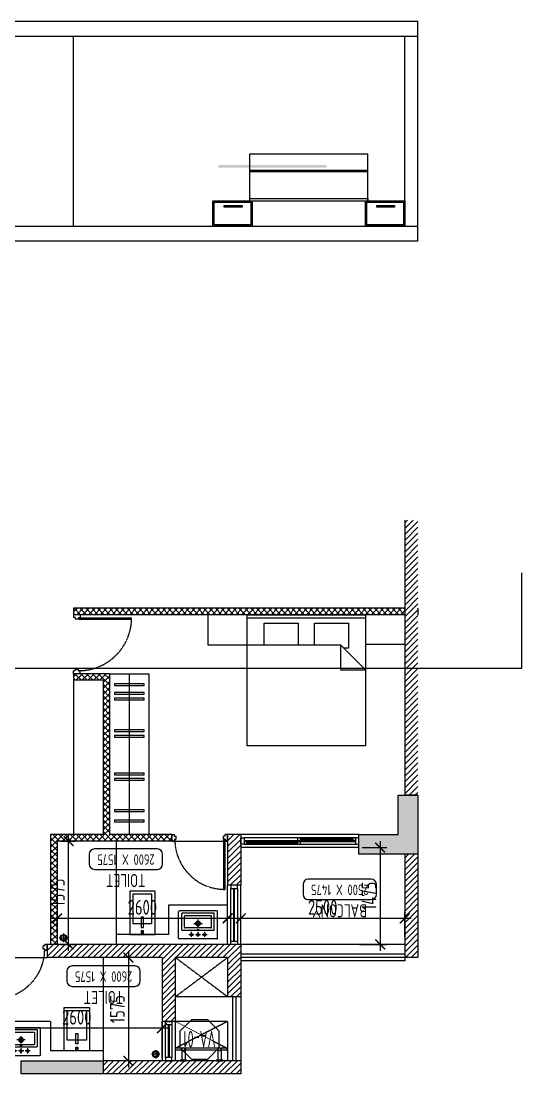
# Model space of a CAD drawing. Header units: millimetres. Extents: x -92307 to 258096, y -47434 to 112633.
# Drawn here: x 250458 to 258096, y -20239 to -4190 of the extents above; entities that cross this region are included whole.
import ezdxf
from ezdxf.enums import TextEntityAlignment as Align

# ---------------------------------------------------------------- set-up
doc = ezdxf.new("R2010")
doc.units = ezdxf.units.MM
doc.header["$LTSCALE"] = 10
doc.header["$PDMODE"] = 35
doc.header["$PDSIZE"] = 500
doc.linetypes.add('DASHED', pattern=[19.05, 12.7, -6.35])
doc.linetypes.add('HIDDEN', pattern=[9.525, 6.35, -3.175])
for name, color, linetype in [('07--DIM-1', 1, 'Continuous'), ('A--BLOCKWALL-1', 9, 'Continuous'), ('A--BLOCKWALL-2', 2, 'Continuous'), ('A--BLOCKWALL-3', 3, 'Continuous'), ('A--BLOCKWALL-HATCH', 8, 'Continuous'), ('A--CONCRETE-1', 9, 'Continuous'), ('A--DOWN', 34, 'Continuous'), ('A--FURNITURE-0', 253, 'Continuous'), ('A--FURNITURE-1', 9, 'Continuous'), ('A--GLAZING-0', 181, 'Continuous'), ('A--HANDRAIL-1', 9, 'Continuous'), ('A--HATCH-1', 8, 'Continuous'), ('A--SANITARY-0', 253, 'Continuous'), ('A--SHAFT-HIDDEN', 9, 'HIDDEN'), ('A--SPACENUMBER', 2, 'Continuous'), ('A--SPACENUMBER-1', 8, 'Continuous'), ('A--SPACEREF', 3, 'Continuous'), ('A--STELWRK-1', 9, 'Continuous'), ('A--Stucture', 9, 'Continuous'), ('A--TILING-1', 8, 'Continuous'), ('A--WINREF', 7, 'Continuous'), ('A--WINREF-1', 8, 'Continuous'), ('Typical floor Column Centre line$0$X-3rd Floor Column$0$A--COL250', 250, 'Continuous'), ('Typical floor Column Centre line$0$X-3rd Floor Column$0$A--CONCRETE-4', 4, 'Continuous')]:
    doc.layers.add(name, color=color, linetype=linetype)
doc.layers.add('A--STELWRK-2', color=2, linetype='Continuous', lineweight=25)
doc.styles.add('ISO', font='isocp2.shx', dxfattribs={"width": 0.8})
doc.dimstyles.new('A-DIM-100', dxfattribs={"dimscale": 100, "dimtxt": 2.25, "dimasz": 1.5, "dimexe": 1, "dimexo": 0.5, "dimgap": 0, "dimtad": 0, "dimdec": 0, "dimzin": 12, "dimdsep": 46, "dimtxsty": 'ISO', "dimblk": 'ARCHTICK', "dimcen": 1, "dimdle": 1, "dimclrd": 8, "dimclre": 8, "dimclrt": 256, "dimadec": 0, "dimazin": 3, "dimtfac": 1, "dimtdec": 0, "dimtmove": 1, "dimatfit": 2, "dimfxl": 1, "dimtvp": 0.75, "dimtolj": 1, "dimtzin": 12, "dimlwd": 18, "dimlwe": 18, "dimarcsym": 0})
pattern_1 = [(225, (252908.29, -6338.52), (44.90128, -44.90128), [])]
pattern_2 = [(225, (252908.29, -6338.52), (44.90128, -44.90128), []), (315, (252908.29, -6338.52), (44.90128, 44.90128), [])]

# ---------------------------------------------------------------- blocks, each defined once
blk = doc.blocks.new('A$C7FA855F9')
at = {"layer": 'A--FURNITURE-0', "linetype": 'Continuous'}
for p, q in [((900, 2000), (-900, 2000)), ((-900, 2000), (-900, 0)), ((900, 0), (900, 2000)), ((900, 840), (520, 460)), ((520, 840), (900, 840)), ((520, 460), (520, 840)), ((645, 510), (570, 510)), ((645, 130), (645, 510)), ((-900, 460), (520, 460)), ((-645, 460), (-645, 130)), ((-125, 130), (-125, 460)), ((125, 460), (125, 130)), ((-900, 50), (900, 50)), ((-900, 0), (900, 0)), ((-645, 130), (-125, 130)), ((125, 130), (645, 130))]:
    blk.add_line(p, q, dxfattribs=at)
blk = doc.blocks.new('A$C68464E93')
at = {"layer": 'A--BLOCKWALL-1'}
for p, q in [((600, 200), (0, 200)), ((600, 0), (0, 0))]:
    blk.add_line(p, q, dxfattribs=at)
at = {"layer": 'A--DOWN'}
for p, q in [((50, 150), (550, 150)), ((550, 50), (50, 50))]:
    blk.add_line(p, q, dxfattribs=at)
for points in [[(50, 50), (50, 150), (0, 150), (0, 50), (50, 50)], [(550, 50), (550, 150), (600, 150), (600, 50), (550, 50)]]:
    blk.add_lwpolyline(points, dxfattribs=at)
at = {"layer": 'A--GLAZING-0'}
for p, q in [((550, 107), (50, 107)), ((550, 93), (50, 93))]:
    blk.add_line(p, q, dxfattribs=at)
blk = doc.blocks.new('A$C76363F86-flat-10')
at = {"layer": 'A--SANITARY-0'}
for points in [[(0, -0.193), (0, 0.193), (-0.663, 0.193), (-0.663, -0.193)], [(-0.167, -0.146), (-0.167, 0.146), (-0.616, 0.146), (-0.616, -0.146)], [(-0.108, -0.017), (-0.108, 0.017), (-0.266, 0.017), (-0.266, -0.017)], [(0, -0.017), (0, 0.017), (-0.057, 0.017), (-0.057, -0.017)], [(-0.027, -0.009), (-0.027, 0.008), (-0.05, 0.008), (-0.05, -0.009)]]:
    blk.add_lwpolyline(points, close=True, dxfattribs=at)
blk = doc.blocks.new('A$C302618AE')
at = {"layer": 'A--SANITARY-0'}
for p, q in [((-287, 0), (287, 0)), ((-297, -10), (-297, -416)), ((-247, -138), (-247, -383)), ((-237, -128), (240, -128)), ((-60, -67), (-138, -67)), ((-100, -30), (-100, -110)), ((40, -67), (-38, -67)), ((1, -30), (1, -110)), ((141, -67), (63, -67)), ((101, -30), (101, -110)), ((250, -138), (250, -383)), ((297, -10), (297, -416)), ((-206, -178), (-206, -343)), ((-196, -168), (199, -168)), ((65, -236), (-65, -236)), ((0, -183), (0, -295)), ((209, -178), (209, -343)), ((-287, -426), (287, -426)), ((-237, -393), (240, -393)), ((-196, -353), (199, -353))]:
    blk.add_line(p, q, dxfattribs=at)
for centre, radius in [((-100, -67), 17.8), ((1, -67), 17.8), ((101, -67), 17.8), ((1, -235), 36.3), ((1, -235), 25)]:
    blk.add_circle(centre, radius, dxfattribs=at)
for centre, start, end in [((-287, -10), 90, 180), ((-237, -138), 90, 180), ((240, -138), 0, 90), ((287, -10), 0, 90), ((-196, -178), 90, 180), ((199, -178), 0, 90), ((-287, -416), 180, 270), ((-237, -383), 180, 270), ((-196, -343), 180, 270), ((199, -343), 270, 0), ((240, -383), 270, 0), ((287, -416), 270, 0)]:
    blk.add_arc(centre, 10, start, end, dxfattribs=at)
blk.add_ellipse((0, -141), major_axis=(17.6, 0), ratio=0.318204, dxfattribs=at)
blk = doc.blocks.new('A$C704305AF')
at = {"layer": 'A--SANITARY-0'}
for p, q in [((0, 0.064), (0, -0.064)), ((0.064, 0), (-0.064, 0))]:
    blk.add_line(p, q, dxfattribs=at)
for major_axis, start_param, end_param in [((0, 0.0508), 3.141593, 9.424778), ((0, 0.0381), 6.283185307145827, 12.56637061432541)]:
    blk.add_ellipse((0, 0), major_axis=major_axis, ratio=1, start_param=start_param, end_param=end_param, dxfattribs=at)
blk = doc.blocks.new('A$C1CBF2325')
at = {"layer": 'A--DOWN'}
for p, q in [((100, 0), (0, 0)), ((0, 0), (0, -42)), ((100, 0), (100, -42)), ((25, -42), (0, -42)), ((25, -42), (25, -67)), ((75, -67), (25, -67)), ((75, -42), (75, -67)), ((75, -42), (100, -42)), ((79, -46), (79, -67)), ((79, -46), (886, -46)), ((79, -67), (886, -67)), ((886, -67), (886, -46)), ((25, -858), (0, -858)), ((0, -900), (0, -858)), ((100, -900), (0, -900)), ((75, -833), (25, -833)), ((25, -858), (25, -833)), ((75, -858), (75, -833)), ((75, -858), (100, -858)), ((100, -900), (100, -858))]:
    blk.add_line(p, q, dxfattribs=at)
at = {"layer": 'A--DOWN', "color": 8, "linetype": 'DASHED', "ltscale": 0.005}
blk.add_arc((79, -46), 807, 269.7319, 358.5291, dxfattribs=at)
blk = doc.blocks.new('A$C613641B0')
at = {"layer": 'A--BLOCKWALL-1'}
for p, q in [((0, 0), (-1800, 0)), ((0, -200), (-1800, -200))]:
    blk.add_line(p, q, dxfattribs=at)
at = {"layer": 'A--DOWN'}
for p, q in [((-50, -50), (-1750, -50)), ((-1750, -93), (-93, -93)), ((-1750, -107), (-50, -107)), ((-1750, -150), (-50, -150))]:
    blk.add_line(p, q, dxfattribs=at)
for points in [[(-1750, -50), (-1750, -150), (-1800, -150), (-1800, -50)], [(-1750, -107), (-1750, -150), (-1707, -150), (-1707, -107)], [(-934, -50), (-934, -93), (-891, -93), (-891, -50)], [(-934, -107), (-934, -150), (-891, -150), (-891, -107)], [(-93, -50), (-93, -93), (-50, -93), (-50, -50)], [(-50, -50), (-50, -150), (0, -150), (0, -50)]]:
    blk.add_lwpolyline(points, close=True, dxfattribs=at)
at = {"layer": 'A--GLAZING-0'}
for p, q in [((-934, -122), (-1707, -122)), ((-934, -136), (-1707, -136)), ((-93, -64), (-891, -64)), ((-93, -78), (-891, -78))]:
    blk.add_line(p, q, dxfattribs=at)
blk = doc.blocks.new('SPACE')
at = {"layer": 'A--SPACENUMBER-1'}
blk.add_lwpolyline([(-600, 0), (600, 0, 0.414213562), (700, 100), (700, 288.5, 0.414213562), (600, 388.5), (-600, 388.5, 0.414213562), (-700, 288.5), (-700, 100, 0.414213562), (-600, 0, -0.052514465)], format="xyb", dxfattribs=at)
at = {"layer": 'A--SPACENUMBER', "style": 'ISO', "width": 0.8, "flags": 4}
blk.add_attdef('01', text='', height=250, dxfattribs=at).set_placement((0.455, 202.41), align=Align.MIDDLE)
at = {"layer": 'A--SPACEREF', "style": 'ISO', "width": 0.8, "flags": 4}
blk.add_attdef('S', text='', height=300, dxfattribs=at).set_placement((1.35, 474.975), align=Align.CENTER)
blk = doc.blocks.new('AL-OP')
at = {"layer": 'A--WINREF-1'}
blk.add_lwpolyline([(-124, 300), (-300, 124), (-300, -124), (-124, -300), (124, -300), (300, -124), (300, 124), (124, 300)], close=True, dxfattribs=at)
at = {"layer": 'A--WINREF', "style": 'ISO', "width": 0.6}
blk.add_attdef('AL-OP', text='', height=250, dxfattribs=at).set_placement((3, -5), align=Align.MIDDLE)
blk = doc.blocks.new('A$C3A434446')
at = {"layer": 'A--STELWRK-1', "color": 1}
for p, q in [((110, 939), (110, 1089)), ((160, 939), (160, 1089)), ((660, 939), (660, 1089)), ((710, 939), (710, 1089)), ((15, 939), (115, 939)), ((15, 909), (115, 909)), ((155, 939), (665, 939)), ((155, 909), (665, 909)), ((705, 939), (805, 939)), ((705, 909), (805, 909))]:
    blk.add_line(p, q, dxfattribs=at)
at = {"layer": 'A--STELWRK-1'}
for points in [[(85, 1099), (85, 1089), (185, 1089), (185, 1099)], [(635, 1099), (635, 1089), (735, 1089), (735, 1099)], [(15, 899), (10, 899), (10, 949), (15, 949)], [(805, 899), (810, 899), (810, 949), (805, 949)]]:
    blk.add_lwpolyline(points, close=True, dxfattribs=at)
at = {"layer": 'A--STELWRK-2'}
for centre, radius in [((135, 924), 25), ((135, 924), 22), ((685, 924), 25), ((685, 924), 22)]:
    blk.add_circle(centre, radius, dxfattribs=at)
blk = doc.blocks.new('A$C6931329F')
at = {"layer": 'A--BLOCKWALL-1'}
for p, q in [((0, 900), (0, 0)), ((200, 900), (200, 0))]:
    blk.add_line(p, q, dxfattribs=at)
at = {"layer": 'A--DOWN'}
for p, q in [((50, 50), (50, 850)), ((150, 850), (150, 50))]:
    blk.add_line(p, q, dxfattribs=at)
for points in [[(150, 850), (50, 850), (50, 900), (150, 900), (150, 850)], [(150, 50), (50, 50), (50, 0), (150, 0), (150, 50)]]:
    blk.add_lwpolyline(points, dxfattribs=at)
at = {"layer": 'A--GLAZING-0'}
for p, q in [((93, 850), (93, 50)), ((107, 850), (107, 50))]:
    blk.add_line(p, q, dxfattribs=at)
blk = doc.blocks.new('_ArchTick')
at = {"color": 0, "const_width": 0.15}
blk.add_lwpolyline([(-0.5, -0.5), (0.5, 0.5)], dxfattribs=at)
blk = doc.blocks.new('*D368')
at = {"layer": '07--DIM-1', "color": 8, "lineweight": 18}
for p, q in [((252708, -19542), (249908, -19542)), ((250008, -19989), (250008, -19442)), ((252608, -19989), (252608, -19442))]:
    blk.add_line(p, q, dxfattribs=at)
at = {"layer": 'Defpoints', "color": 0}
for p in [(250008, -19542), (250008, -20039), (252608, -20039)]:
    blk.add_point(p, dxfattribs=at)
at = {"layer": '07--DIM-1', "color": 8, "lineweight": 18, "xscale": 150, "yscale": 150, "zscale": 150, "rotation": 180}
blk.add_blockref('_ArchTick', (250008, -19542), dxfattribs=at)
at = {"layer": '07--DIM-1', "color": 8, "lineweight": 18, "xscale": 150, "yscale": 150, "zscale": 150}
blk.add_blockref('_ArchTick', (252608, -19542), dxfattribs=at)
at = {"layer": '07--DIM-1', "insert": (251308, -19374), "char_height": 225, "attachment_point": 5, "style": 'ISO'}
blk.add_mtext('\\A1;2600', dxfattribs=at)
blk = doc.blocks.new('*D369')
at = {"layer": '07--DIM-1', "color": 8, "lineweight": 18}
for p, q in [((252096, -18364), (252096, -20139)), ((252558, -18464), (251996, -18464)), ((252558, -20039), (251996, -20039))]:
    blk.add_line(p, q, dxfattribs=at)
at = {"layer": 'Defpoints', "color": 0}
for p in [(252608, -18464), (252096, -20039), (252608, -20039)]:
    blk.add_point(p, dxfattribs=at)
at = {"layer": '07--DIM-1', "color": 8, "lineweight": 18, "xscale": 150, "yscale": 150, "zscale": 150}
for p, rotation in [((252096, -18464), 90), ((252096, -20039), 270)]:
    blk.add_blockref('_ArchTick', p, dxfattribs=dict(at, rotation=rotation))
at = {"layer": '07--DIM-1', "insert": (251928, -19251), "char_height": 225, "attachment_point": 5, "rotation": 90, "style": 'ISO'}
blk.add_mtext('\\A1;1575', dxfattribs=at)
blk = doc.blocks.new('*D370')
at = {"layer": '07--DIM-1', "color": 8, "lineweight": 18}
for p, q in [((253808, -18147), (253808, -17768)), ((256308, -18147), (256308, -17768)), ((256408, -17868), (253708, -17868))]:
    blk.add_line(p, q, dxfattribs=at)
at = {"layer": 'Defpoints', "color": 0}
for p in [(253808, -17868), (253808, -18197), (256308, -18197)]:
    blk.add_point(p, dxfattribs=at)
at = {"layer": '07--DIM-1', "color": 8, "lineweight": 18, "xscale": 150, "yscale": 150, "zscale": 150, "rotation": 180}
blk.add_blockref('_ArchTick', (253808, -17868), dxfattribs=at)
at = {"layer": '07--DIM-1', "color": 8, "lineweight": 18, "xscale": 150, "yscale": 150, "zscale": 150}
blk.add_blockref('_ArchTick', (256308, -17868), dxfattribs=at)
at = {"layer": '07--DIM-1', "insert": (255058, -17699), "char_height": 225, "attachment_point": 5, "style": 'ISO'}
blk.add_mtext('\\A1;2500', dxfattribs=at)
blk = doc.blocks.new('*D371')
at = {"layer": '07--DIM-1', "color": 8, "lineweight": 18}
for p, q in [((251008, -18060), (251008, -17768)), ((253608, -18060), (253608, -17768)), ((253708, -17868), (250908, -17868))]:
    blk.add_line(p, q, dxfattribs=at)
at = {"layer": 'Defpoints', "color": 0}
for p in [(251008, -17868), (251008, -18110), (253608, -18110)]:
    blk.add_point(p, dxfattribs=at)
at = {"layer": '07--DIM-1', "color": 8, "lineweight": 18, "xscale": 150, "yscale": 150, "zscale": 150, "rotation": 180}
blk.add_blockref('_ArchTick', (251008, -17868), dxfattribs=at)
at = {"layer": '07--DIM-1', "color": 8, "lineweight": 18, "xscale": 150, "yscale": 150, "zscale": 150}
blk.add_blockref('_ArchTick', (253608, -17868), dxfattribs=at)
at = {"layer": '07--DIM-1', "insert": (252308, -17699), "char_height": 225, "attachment_point": 5, "style": 'ISO'}
blk.add_mtext('\\A1;2600', dxfattribs=at)
blk = doc.blocks.new('*D372')
at = {"layer": '07--DIM-1', "color": 8, "lineweight": 18}
for p, q in [((251058, -16689), (251281, -16689)), ((251181, -18364), (251181, -16589)), ((251058, -18264), (251281, -18264))]:
    blk.add_line(p, q, dxfattribs=at)
at = {"layer": 'Defpoints', "color": 0}
for p in [(251008, -16689), (251181, -16689), (251008, -18264)]:
    blk.add_point(p, dxfattribs=at)
at = {"layer": '07--DIM-1', "color": 8, "lineweight": 18, "xscale": 150, "yscale": 150, "zscale": 150}
for p, rotation in [((251181, -16689), 90), ((251181, -18264), 270)]:
    blk.add_blockref('_ArchTick', p, dxfattribs=dict(at, rotation=rotation))
at = {"layer": '07--DIM-1', "insert": (251013, -17476), "char_height": 225, "attachment_point": 5, "rotation": 90, "style": 'ISO'}
blk.add_mtext('\\A1;1575', dxfattribs=at)
blk = doc.blocks.new('*D374')
at = {"layer": '07--DIM-1', "color": 8, "lineweight": 18}
for p, q in [((255934, -16689), (255934, -18364)), ((255658, -16789), (256034, -16789)), ((255619, -18264), (256034, -18264))]:
    blk.add_line(p, q, dxfattribs=at)
at = {"layer": 'Defpoints', "color": 0}
for p in [(255608, -16789), (255569, -18264), (255934, -18264)]:
    blk.add_point(p, dxfattribs=at)
at = {"layer": '07--DIM-1', "color": 8, "lineweight": 18, "xscale": 150, "yscale": 150, "zscale": 150}
for p, rotation in [((255934, -16789), 90), ((255934, -18264), 270)]:
    blk.add_blockref('_ArchTick', p, dxfattribs=dict(at, rotation=rotation))
at = {"layer": '07--DIM-1', "insert": (255765, -17526), "char_height": 225, "attachment_point": 5, "rotation": 90, "style": 'ISO'}
blk.add_mtext('\\A1;1475', dxfattribs=at)

msp = doc.modelspace()

# ---------------------------------------------------------------- hatches: boundary and pattern name
h = msp.add_hatch()
h.set_pattern_fill('AR-RROOF', color=256, style=0)
h.set_pattern_definition([(0, (6010.254, 0), (55.88, 25.4), [381, -50.8, 127, -25.4]), (0, (6044.036, 12.7), (-25.4, 33.782), [76.2, -8.382, 152.4, -19.05]), (0, (6022.954, 21.59), (132.08, 17.018), [203.2, -35.56, 101.6, -25.4])])
h.paths.add_polyline_path([(5494.7, -13374.1), (3859.1, -13374.1), (3859.1, -13413.4), (5494.7, -13413.4)])
h.paths.add_polyline_path([(255118.5, -6385), (253468.5, -6385), (253468.5, -6423), (255118.5, -6423)])
at = {"layer": 'A--BLOCKWALL-HATCH'}
h = msp.add_hatch(dxfattribs=at)
h.set_pattern_fill('ANSI37', color=256, scale=20, angle=180, style=0)
h.set_pattern_definition(pattern_2)
h.paths.add_polyline_path([(256308.3, -13138.5), (256308.3, -13238.5), (251258.3, -13238.5), (251258.3, -13138.5)])
h = msp.add_hatch(dxfattribs=at)
h.set_pattern_fill('ANSI37', color=256, scale=20, angle=180, style=0)
h.set_pattern_definition(pattern_2)
h.paths.add_polyline_path([(251008.3, -18263.5), (250908.3, -18263.5), (250908.3, -16588.5), (251708.3, -16588.5), (251708.3, -15463.5), (251708.3, -15363.5), (251708.3, -14238.5), (251258.3, -14238.5), (251258.3, -14138.5), (251808.3, -14138.5), (251808.3, -16588.5), (252758.3, -16588.5), (252758.3, -16688.5), (251008.3, -16688.5)])
at = {"layer": 'A--HATCH-1'}
h = msp.add_hatch(dxfattribs=at)
h.set_pattern_fill('ANSI31', color=256, scale=20, angle=180, style=0)
h.set_pattern_definition([(225, (252908.29, -6345.726), (44.9013, -44.9013), [])])
h.paths.add_polyline_path([(256508.3, -11795.7), (256308.3, -11795.7), (256308.3, -15995.7), (256508.3, -15995.7)])
h = msp.add_hatch(dxfattribs=at)
h.set_pattern_fill('ANSI31', color=256, scale=20, angle=180, style=0)
h.set_pattern_definition(pattern_1)
h.paths.add_polyline_path([(253808.3, -16588.5), (253608.3, -16588.5), (253608.3, -17363.5), (253808.3, -17363.5)])
h = msp.add_hatch(dxfattribs=at)
h.set_pattern_fill('ANSI31', color=256, scale=20, angle=180, style=0)
h.set_pattern_definition(pattern_1)
h.paths.add_polyline_path([(256508.3, -18463.5), (256308.3, -18463.5), (256308.3, -16888.5), (256508.3, -16888.5)])
h = msp.add_hatch(dxfattribs=at)
h.set_pattern_fill('ANSI31', color=256, scale=20, angle=180, style=0)
h.set_pattern_definition(pattern_1)
h.paths.add_polyline_path([(250858.3, -18263.5), (250858.3, -18463.5), (252608.3, -18463.5), (252608.3, -19438.5), (252808.3, -19438.5), (252808.3, -18463.5), (253608.3, -18463.5), (253608.3, -19063.5), (253808.3, -19063.5), (253808.3, -18263.5)])
h = msp.add_hatch(dxfattribs=at)
h.set_pattern_fill('ANSI31', color=256, scale=20, angle=180, style=0)
h.set_pattern_definition(pattern_1)
h.paths.add_polyline_path([(253808.3, -20038.5), (251708.3, -20038.5), (251708.3, -20238.5), (253808.3, -20238.5)])
at = {"layer": 'Typical floor Column Centre line$0$X-3rd Floor Column$0$A--COL250'}
h = msp.add_hatch(color=256, dxfattribs=at)
h.dxf.hatch_style = 1
h.paths.add_polyline_path([(256208.3, -16588.5), (255608.3, -16588.5), (255608.3, -16888.5), (256508.3, -16888.5), (256508.3, -15988.5), (256208.3, -15988.5)])
h = msp.add_hatch(color=256, dxfattribs=at)
h.dxf.hatch_style = 1
h.paths.add_polyline_path([(251708.3, -20238.5), (250458.3, -20238.5), (250458.3, -20038.5), (251708.3, -20038.5)])

# ---------------------------------------------------------------- linework, layer by layer
for p, q in [((245208.3, -4190.4), (256508.3, -4190.4)), ((256508.3, -7546.2), (256508.3, -4190.4)), ((245208.3, -4419), (256508.3, -4419)), ((251258.3, -7315), (251258.3, -4419)), ((256308.3, -7315), (256308.3, -4419)), ((253946.3, -6215), (255746.3, -6215)), ((253946.3, -6895), (253946.3, -6215)), ((255746.3, -6895), (255746.3, -6215)), ((253946.3, -6465), (255746.3, -6465)), ((253946.3, -6485), (255746.3, -6485)), ((253946.3, -6933), (253946.3, -6895)), ((253946.3, -6895), (255746.3, -6895)), ((255746.3, -6933), (255746.3, -6895)), ((255746.3, -6895), (255746.3, -6933)), ((253946.3, -6933), (255746.3, -6933)), ((253984.3, -6933), (253984.3, -7315)), ((255708.3, -6933), (255708.3, -7315)), ((255708.3, -7315), (255708.3, -6933)), ((245208.3, -7315), (256508.3, -7315)), ((256508.3, -7546.2), (245208.3, -7546.2)), ((256508.3, -7546.2), (245208.3, -7546.2)), ((258095.9, -14053), (258095.9, -12602.5)), ((255708.3, -13238.5), (255708.3, -13688.5)), ((244190.9, -14053), (258095.9, -14053))]:
    msp.add_line(p, q)
for points in [[(253384.3, -6933), (253984.3, -6933), (253984.3, -7315), (253384.3, -7315)], [(253404.3, -6953), (253964.3, -6953), (253964.3, -7295), (253404.3, -7295)], [(253556.8, -7001.1), (253830.7, -7001.1), (253830.7, -7027.8), (253556.8, -7027.8)], [(255880.8, -7001.1), (256154.7, -7001.1), (256154.7, -7027.8), (255880.8, -7027.8)]]:
    msp.add_lwpolyline(points, close=True)
at = {"elevation": 0}
for points in [[(255708.3, -6933), (256308.3, -6933), (256308.3, -7315), (255708.3, -7315)], [(255728.3, -6953), (256288.3, -6953), (256288.3, -7295), (255728.3, -7295)]]:
    msp.add_lwpolyline(points, close=True, dxfattribs=at)
at = {"layer": 'A--BLOCKWALL-1'}
msp.add_line((256308.3, -18263.5), (253808.3, -18263.5), dxfattribs=at)
at = {"layer": 'A--BLOCKWALL-2'}
for p, q in [((251258.3, -13138.5), (251258.3, -13238.5)), ((256308.3, -13138.5), (251258.3, -13138.5)), ((256308.3, -13138.5), (256308.3, -13238.5)), ((256508.3, -13138.5), (256508.3, -13238.5)), ((256308.3, -13238.5), (251258.3, -13238.5)), ((251258.3, -14138.5), (251258.3, -14238.5)), ((251808.3, -14138.5), (251258.3, -14138.5)), ((251708.3, -14238.5), (251258.3, -14238.5)), ((251708.3, -14238.5), (251708.3, -15363.5)), ((251808.3, -14138.5), (251808.3, -16588.5)), ((251708.3, -15363.5), (251708.3, -15463.5)), ((251708.3, -15463.5), (251708.3, -16588.5)), ((250908.3, -16588.5), (250908.3, -18263.5)), ((251708.3, -16588.5), (250908.3, -16588.5)), ((251008.3, -16688.5), (251008.3, -18263.5)), ((252758.3, -16688.5), (251008.3, -16688.5)), ((252758.3, -16588.5), (251808.3, -16588.5)), ((252758.3, -16588.5), (252758.3, -16688.5)), ((256508.3, -17138.5), (256508.3, -17238.5)), ((251008.3, -18263.5), (250908.3, -18263.5))]:
    msp.add_line(p, q, dxfattribs=at)
at = {"layer": 'A--BLOCKWALL-3'}
for p, q in [((256308.3, -11795.7), (256308.3, -15995.7)), ((256508.3, -15988.5), (256308.3, -15988.5)), ((253608.3, -16588.5), (253608.3, -17363.5)), ((253808.3, -16588.5), (253608.3, -16588.5)), ((253808.3, -16588.5), (253808.3, -17363.5)), ((256508.3, -16588.5), (256508.3, -16788.5)), ((256308.3, -16888.5), (256308.3, -18463.5)), ((256508.3, -16888.5), (256308.3, -16888.5)), ((256508.3, -16888.5), (256508.3, -18463.5)), ((253808.3, -17363.5), (253608.3, -17363.5)), ((250858.3, -18263.5), (250858.3, -18463.5)), ((253808.3, -18263.5), (250858.3, -18263.5)), ((253808.3, -18263.5), (253808.3, -19063.5)), ((252608.3, -18463.5), (250858.3, -18463.5)), ((252608.3, -18463.5), (252608.3, -19438.5)), ((252808.3, -18463.5), (252808.3, -19438.5)), ((253608.3, -18463.5), (252808.3, -18463.5)), ((253608.3, -18463.5), (253608.3, -19063.5)), ((256508.3, -18463.5), (256308.3, -18463.5)), ((253808.3, -19063.5), (253608.3, -19063.5)), ((252808.3, -19438.5), (252608.3, -19438.5)), ((251708.3, -20038.5), (251708.3, -20238.5)), ((253808.3, -20038.5), (251708.3, -20038.5)), ((253808.3, -20038.5), (253808.3, -20238.5)), ((253808.3, -20238.5), (251708.3, -20238.5))]:
    msp.add_line(p, q, dxfattribs=at)
at = {"layer": 'A--CONCRETE-1'}
for p, q in [((253608.3, -19063.5), (252808.3, -19063.5)), ((253808.3, -19063.5), (253808.3, -20038.5)), ((253608.3, -19438.5), (252808.3, -19438.5)), ((253608.3, -19438.5), (253608.3, -20038.5))]:
    msp.add_line(p, q, dxfattribs=at)
at = {"layer": 'A--FURNITURE-0'}
for p, q in [((253308.3, -13238.5), (253308.3, -13698.5)), ((253308.3, -13698.5), (253908.3, -13698.5)), ((255708.3, -13688.5), (256308.3, -13688.5)), ((251258.3, -14238.5), (251258.3, -16588.5))]:
    msp.add_line(p, q, dxfattribs=at)
at = {"layer": 'A--FURNITURE-1'}
for p, q in [((251808.3, -14138.5), (252408.3, -14138.5)), ((252108.3, -14138.5), (252108.3, -16588.5)), ((252408.3, -14138.5), (252408.3, -16588.5))]:
    msp.add_line(p, q, dxfattribs=at)
at = {"layer": 'A--FURNITURE-1', "elevation": 0}
for points in [[(252333.3, -14292.9), (251883.3, -14292.9), (251883.3, -14317.9), (252333.3, -14317.9), (252333.3, -14292.9)], [(252333.3, -14426.7), (251883.3, -14426.7), (251883.3, -14451.7), (252333.3, -14451.7), (252333.3, -14426.7)], [(252333.3, -14510.5), (251883.3, -14510.5), (251883.3, -14535.5), (252333.3, -14535.5), (252333.3, -14510.5)], [(252333.3, -14996.1), (251883.3, -14996.1), (251883.3, -15021.1), (252333.3, -15021.1), (252333.3, -14996.1)], [(252333.3, -15079.9), (251883.3, -15079.9), (251883.3, -15104.9), (252333.3, -15104.9), (252333.3, -15079.9)], [(252333.3, -15653.2), (251883.3, -15653.2), (251883.3, -15678.2), (252333.3, -15678.2), (252333.3, -15653.2)], [(252333.3, -15737), (251883.3, -15737), (251883.3, -15762), (252333.3, -15762), (252333.3, -15737)], [(252333.3, -16211.9), (251883.3, -16211.9), (251883.3, -16236.9), (252333.3, -16236.9), (252333.3, -16211.9)], [(252333.3, -16373), (251883.3, -16373), (251883.3, -16398), (252333.3, -16398), (252333.3, -16373)]]:
    msp.add_lwpolyline(points, dxfattribs=at)
at = {"layer": 'A--HANDRAIL-1', "color": 1}
for p, q in [((256308.3, -18413.5), (253808.3, -18413.5)), ((256308.3, -18463.5), (253808.3, -18463.5))]:
    msp.add_line(p, q, dxfattribs=at)
at = {"layer": 'A--SHAFT-HIDDEN', "ltscale": 0.01}
for p, q in [((252808.3, -19063.5), (253608.3, -18463.5)), ((253608.3, -19063.5), (252808.3, -18463.5)), ((252808.3, -19438.5), (253603.3, -19847.5)), ((253608.3, -19438.5), (252813.3, -19847.5))]:
    msp.add_line(p, q, dxfattribs=at)
at = {"layer": 'A--STELWRK-1', "color": 1}
for p, q in [((253683.3, -19063.5), (253683.3, -20038.5)), ((253733.3, -19063.5), (253733.3, -20038.5))]:
    msp.add_line(p, q, dxfattribs=at)
at = {"layer": 'A--Stucture', "linetype": 'Continuous', "ltscale": 0.5}
for p, q in [((256308.3, -18513.5), (253808.3, -18513.5)), ((256308.3, -18463.5), (256308.3, -18513.5))]:
    msp.add_line(p, q, dxfattribs=at)
at = {"layer": 'A--TILING-1'}
for p, q in [((251908.3, -16688.5), (251908.3, -18263.5)), ((252758.3, -16688.5), (253608.3, -16688.5)), ((252708.3, -17663.5), (252708.3, -18113.5)), ((253608.3, -17663.5), (252708.3, -17663.5)), ((252708.3, -18113.5), (251908.3, -18113.5)), ((250008.3, -18463.5), (250858.3, -18463.5)), ((251708.3, -18463.5), (251708.3, -20038.5)), ((250908.3, -19438.5), (250008.3, -19438.5)), ((250908.3, -19438.5), (250908.3, -19888.5)), ((251708.3, -19888.5), (250908.3, -19888.5))]:
    msp.add_line(p, q, dxfattribs=at)
at = {"layer": 'Typical floor Column Centre line$0$X-3rd Floor Column$0$A--CONCRETE-4', "elevation": 0}
for points in [[(256508.3, -16888.5), (255608.3, -16888.5), (255608.3, -16588.5), (256208.3, -16588.5), (256208.3, -15988.5), (256508.3, -15988.5)], [(251708.3, -20238.5), (250458.3, -20238.5), (250458.3, -20038.5), (251708.3, -20038.5)]]:
    msp.add_lwpolyline(points, close=True, dxfattribs=at)

# ---------------------------------------------------------------- block references
at = {"rotation": 180}
for name, p in [('A$C6931329F', (253808.3, -17363.5)), ('A$C3A434446', (253618.3, -18938.5))]:
    msp.add_blockref(name, p, dxfattribs=at)
at = {"layer": 'A--DOWN', "extrusion": (0, 0, -1), "xscale": -1, "zscale": -1}
msp.add_blockref('A$C1CBF2325', (-251258.3, -13238.5), dxfattribs=at)
at = {"layer": 'A--DOWN', "yscale": 0.9444444444452529, "zscale": 0.9444444444443834}
for p, xscale, rotation in [((253608.3, -16588.5), 0.9444444444452529, 270), ((250008.3, -18263.5), -0.9444444444452529, 90)]:
    msp.add_blockref('A$C1CBF2325', p, dxfattribs=dict(at, xscale=xscale, rotation=rotation))
at = {"layer": 'A--DOWN'}
msp.add_blockref('A$C613641B0', (255608.3, -16588.5), dxfattribs=at)
at = {"layer": 'A--DOWN', "extrusion": (0, 0, -1), "xscale": -1, "zscale": -1, "rotation": 270}
msp.add_blockref('A$C68464E93', (-252808.3, -20038.5), dxfattribs=at)
at = {"layer": 'A--FURNITURE-0', "xscale": -1, "rotation": 180}
msp.add_blockref('A$C7FA855F9', (254808.3, -13238.5), dxfattribs=at)
at = {"layer": 'A--SANITARY-0', "yscale": 1000, "zscale": 1000}
for name, p, xscale, rotation in [('A$C76363F86-flat-10', (252308.3, -18113.5), 1000, 270), ('A$C704305AF', (251105.7, -18163.5), 1000, 90), ('A$C76363F86-flat-10', (251308.3, -19888.5), -1000, 90), ('A$C704305AF', (252510.9, -19938.5), -1000, 270)]:
    msp.add_blockref(name, p, dxfattribs=dict(at, xscale=xscale, rotation=rotation))
at = {"layer": 'A--SANITARY-0', "ltscale": 19, "rotation": 180}
msp.add_blockref('A$C302618AE', (253158.3, -18180.3), dxfattribs=at)
at = {"layer": 'A--SANITARY-0', "ltscale": 19, "xscale": -1, "rotation": 180}
msp.add_blockref('A$C302618AE', (250458.3, -19955.3), dxfattribs=at)
at = {"layer": 'A--SPACEREF'}
ref = msp.add_blockref('SPACE', (252056.5, -16809.8), dxfattribs=dict(at, xscale=0.7999999999883585, yscale=0.8000000000029104, zscale=0.8, rotation=180))
ref.add_attrib('01', '2600 X 1575', dxfattribs={"layer": 'A--SPACENUMBER', "height": 160, "rotation": 180, "style": 'ISO', "width": 0.8, "flags": 4}).set_placement((252056, -16971.7), align=Align.MIDDLE)
ref.add_attrib('S', 'TOILET', dxfattribs={"height": 200, "rotation": 180, "style": 'ISO', "width": 0.8, "flags": 4}).set_placement((252055.3, -17189.8), align=Align.CENTER)
ref = msp.add_blockref('SPACE', (255318, -17270.9), dxfattribs=dict(at, xscale=0.7999999999883585, yscale=0.8000000000029104, zscale=0.8, rotation=180))
ref.add_attrib('01', '2500 X 1475', dxfattribs={"layer": 'A--SPACENUMBER', "height": 160, "rotation": 180, "style": 'ISO', "width": 0.8, "flags": 4}).set_placement((255317.4, -17432.8), align=Align.MIDDLE)
ref.add_attrib('S', 'BALCONY', dxfattribs={"height": 200, "rotation": 180, "style": 'ISO', "width": 0.8, "flags": 4}).set_placement((255316.7, -17650.8), align=Align.CENTER)
ref = msp.add_blockref('SPACE', (251716.2, -18592.9), dxfattribs=dict(at, xscale=0.7999999999883585, yscale=0.8000000000029104, zscale=0.8, rotation=180))
ref.add_attrib('01', '2600 X 1575', dxfattribs={"layer": 'A--SPACENUMBER', "height": 160, "rotation": 180, "style": 'ISO', "width": 0.8, "flags": 4}).set_placement((251715.7, -18754.8), align=Align.MIDDLE)
ref.add_attrib('S', 'TOILET', dxfattribs={"height": 200, "rotation": 180, "style": 'ISO', "width": 0.8, "flags": 4}).set_placement((251715, -18972.8), align=Align.CENTER)
at = {"layer": 'A--WINREF', "rotation": 180}
msp.add_blockref('AL-OP', (253180.6, -19711.7), dxfattribs=at).add_auto_attribs({'AL-OP': 'VA-01'})

# ---------------------------------------------------------------- dimensions: what is measured, and where the dimension line sits
at = {"layer": '07--DIM-1'}
for base, p1, p2, angle, picture, middle in [((251181.3, -16688.5), (251008.3, -18263.5), (251008.3, -16688.5), 270, '*D372', (251012.5, -17476)), ((255933.5, -18263.5), (255608.3, -16788.5), (255569.1, -18263.5), 270, '*D374', (255764.8, -17526)), ((250008.3, -19542.4), (252608.3, -20038.5), (250008.3, -20038.5), 180, '*D368', (251308.3, -19373.6))]:
    dim = msp.add_linear_dim(base=base, p1=p1, p2=p2, angle=angle, dimstyle='A-DIM-100', dxfattribs=at)
    dim.commit()
    dim.dimension.update_dxf_attribs({"geometry": picture, "text_midpoint": middle})
for p1, p2, distance, picture, middle in [((253608.3, -18109.6), (251008.3, -18109.6), -241.4, '*D371', (252308.3, -17699.4)), ((256308.3, -18197.1), (253808.3, -18197.1), -328.9, '*D370', (255058.3, -17699.4)), ((252608.3, -18463.5), (252608.3, -20038.5), -512, '*D369', (251927.6, -19251))]:
    dim = msp.add_aligned_dim(p1=p1, p2=p2, distance=distance, dimstyle='A-DIM-100', dxfattribs=at)
    dim.commit()
    dim.dimension.update_dxf_attribs({"geometry": picture, "text_midpoint": middle})

doc.saveas('drawing.dxf')
